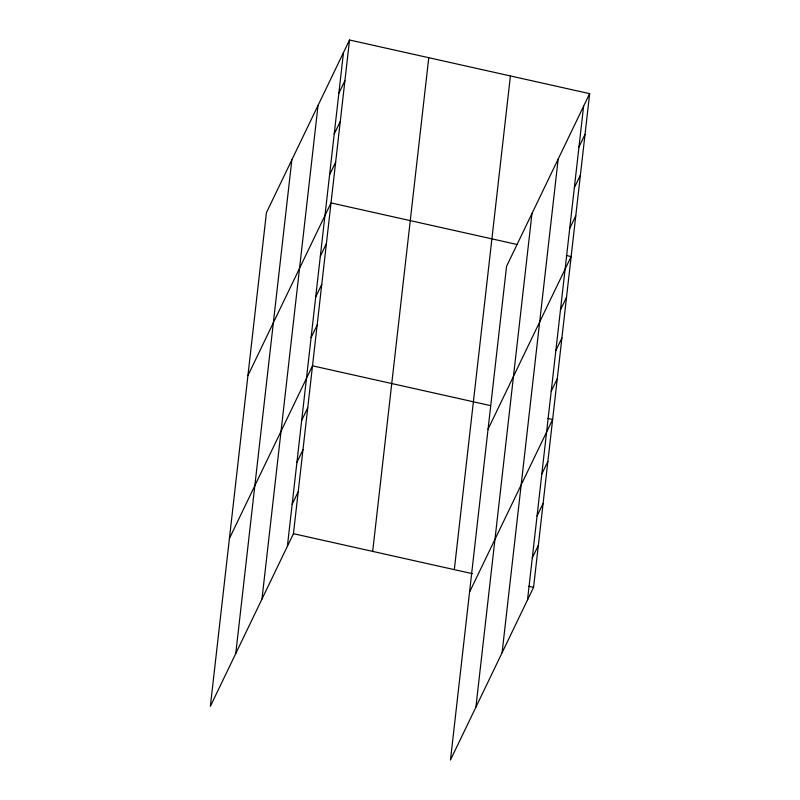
<?xml version="1.0" encoding="UTF-8"?>
<svg xmlns="http://www.w3.org/2000/svg" width="800" height="800" viewBox="0 0 800 800"><rect width="100%" height="100%" fill="white"/><g stroke="black" fill="none" stroke-linecap="round" stroke-linejoin="round"><path stroke-width="1.2" d="M235.77 653.51L291.86 159.83M261.97 599.08L318.05 105.4M287.39 546.26L343.48 52.57M349.53 40L266.43 212.65L210.35 706.34L293.44 533.69L349.53 40L589.65 93.66L533.57 587.35L450.47 760L506.56 266.31L589.65 93.66M372.68 551.39L428.77 57.71M454.32 569.64L510.41 75.95M475.9 707.17L531.98 213.49M502.09 652.74L558.18 159.06M527.52 599.92L583.6 106.23M338.85 93.3L344.9 80.73M334.22 134.03L340.27 121.46M329.6 174.76L335.65 162.19M247.93 375.57L331.02 202.92L517.12 244.5M320.34 256.22L326.39 243.65M315.71 296.95L321.76 284.37M311.09 337.67L317.14 325.1M229.42 538.49L312.51 365.83L490.2 405.54M301.69 420.37L307.74 407.8M296.93 462.33L302.98 449.76M292.16 504.29L298.21 491.72M578.98 146.96L585.03 134.39M574.35 187.69L580.4 175.12M569.72 228.42L575.77 215.85M488.05 429.23L571.14 256.58L566.34 255.5M560.47 309.88L566.52 297.31M555.84 350.61L561.89 338.03M551.21 391.33L557.26 378.76M469.54 592.15L552.64 419.49L547.83 418.42M541.82 474.03L547.87 461.46M537.05 515.99L543.1 503.42M532.28 557.95L538.33 545.38M293.44 533.69L472.33 573.66M528.76 586.27L533.57 587.35"/></g></svg>
